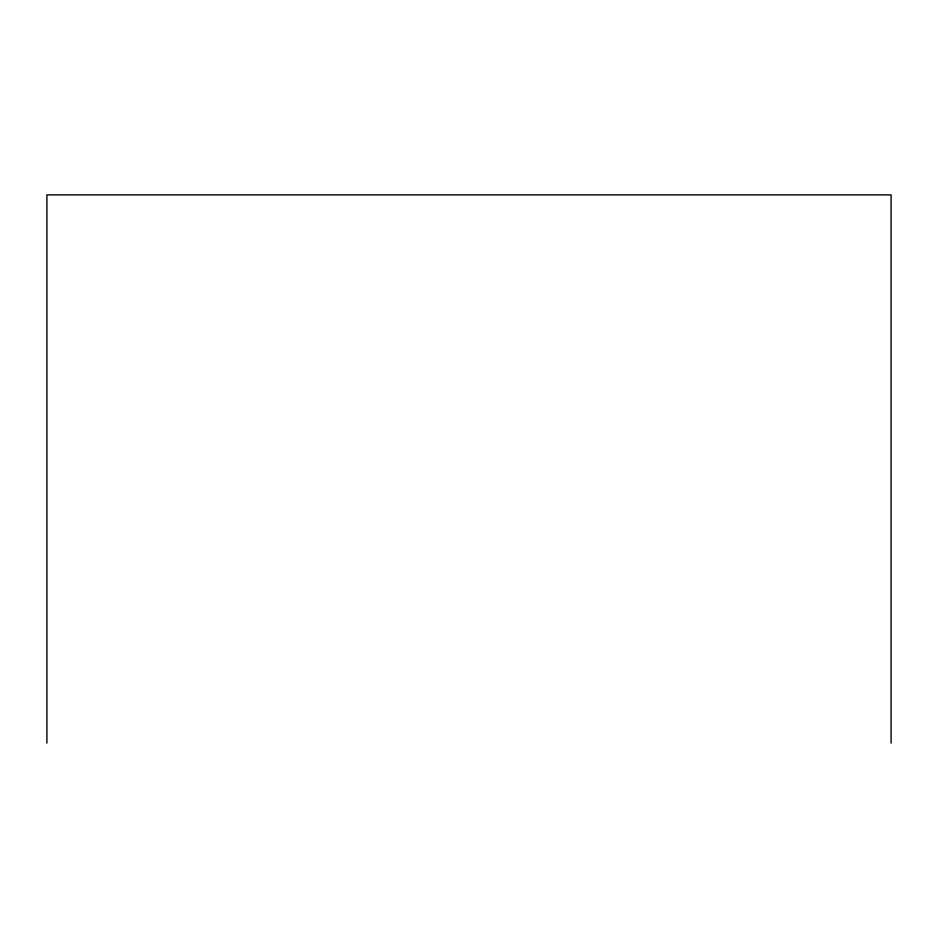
<?xml version="1.0" encoding="UTF-8"?>
<svg xmlns="http://www.w3.org/2000/svg" width="938" height="938" viewBox="0 0 938 938"><rect width="100%" height="100%" fill="white"/><g stroke="black" fill="none" stroke-linecap="round" stroke-linejoin="round"><path stroke-width="1.41" d="M891.1 743.107L891.1 194.893L46.9 194.893L46.9 743.107"/></g></svg>
